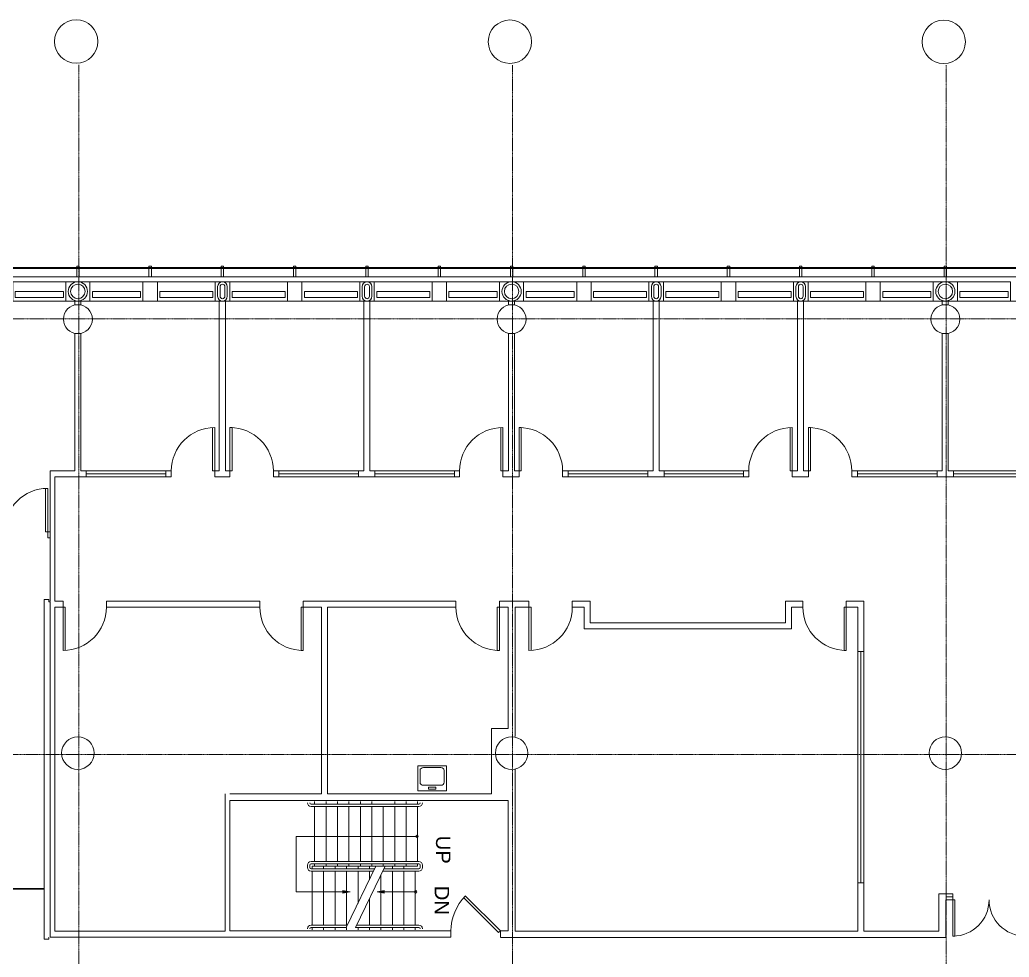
# Model space of a CAD drawing. Header units: inches. Extents: x 1756 to 10721, y -35 to 3002.
# Drawn here: x 8118 to 8940, y 2224 to 3002 of the extents above; entities that cross this region are included whole.
import ezdxf

# ---------------------------------------------------------------- set-up
doc = ezdxf.new("R2010")
doc.units = ezdxf.units.IN
doc.header["$MEASUREMENT"] = 0
doc.linetypes.add('IMPORT-CENTER2 _2_', pattern=[1.125, 0.75, -0.125, 0.125, -0.125])
for name, color, linetype, lineweight in [('A-DOOR', 31, 'Continuous', 18), ('A-flor-strs', 250, 'Continuous', 9), ('A-glaz', 250, 'Continuous', 9), ('A-GLAZ-SILL', 250, 'Continuous', 9), ('A-GRID', 250, 'Continuous', 9), ('A-WALL', 113, 'Continuous', 18), ('Occupancy Load Calculation', 250, 'Continuous', 9), ('P-Flor-Fixt', 250, 'Continuous', 9), ('S-Cols', 250, 'Continuous', 9), ('USB 03_modified_dwg', 252, 'Continuous', 9)]:
    doc.layers.add(name, color=color, linetype=linetype, lineweight=lineweight)
doc.styles.add('Arial_3', font='arial.ttf', dxfattribs={"height": 12})

# ---------------------------------------------------------------- blocks, each defined once
blk = doc.blocks.new('USB 03_modified_dwg_ADO101-412557-Overall Floor Plan')
at = {"layer": 'A-DOOR', "color": 250, "lineweight": 9, "flags": 128}
blk.add_lwpolyline([(1443.67, 2083.68), (1472.66, 2054.69), (1471.25, 2053.28), (1442.3, 2082.23)], dxfattribs=at)
at = {"layer": 'A-DOOR', "color": 250, "lineweight": 9}
blk.add_arc((1472.66, 2054.69), 41, 135, 180, dxfattribs=at)
blk = doc.blocks.new('USB 03_modified_dwg_ADO002-412575-Overall Floor Plan')
at = {"layer": 'A-DOOR', "color": 250, "lineweight": 9, "flags": 128}
blk.add_lwpolyline([(1249.98, 2436.31), (1249.98, 2472.31), (1248.23, 2472.31), (1248.23, 2436.31)], close=True, dxfattribs=at)
at = {"layer": 'A-DOOR', "color": 250, "lineweight": 9}
blk.add_arc((1248.23, 2436.31), 36, 0, 90, dxfattribs=at)
blk = doc.blocks.new('USB 03_modified_dwg_ADO102-412576-Overall Floor Plan')
at = {"layer": 'A-DOOR', "color": 250, "lineweight": 9, "flags": 128}
blk.add_lwpolyline([(1233.79, 2472.26), (1233.79, 2436.31), (1235.54, 2436.31), (1235.54, 2472.31)], dxfattribs=at)
at = {"layer": 'A-DOOR', "color": 250, "lineweight": 9}
blk.add_arc((1235.54, 2436.31), 36, 90, 180, dxfattribs=at)
blk = doc.blocks.new('USB 03_modified_dwg_ADO002-412577-Overall Floor Plan')
at = {"layer": 'A-DOOR', "color": 250, "lineweight": 9, "flags": 128}
blk.add_lwpolyline([(1490.06, 2436.31), (1490.06, 2472.31), (1488.31, 2472.31), (1488.31, 2436.31)], close=True, dxfattribs=at)
at = {"layer": 'A-DOOR', "color": 250, "lineweight": 9}
blk.add_arc((1488.31, 2436.31), 36, 0, 90, dxfattribs=at)
blk = doc.blocks.new('USB 03_modified_dwg_ADO002-412578-Overall Floor Plan')
at = {"layer": 'A-DOOR', "color": 250, "lineweight": 9, "flags": 128}
blk.add_lwpolyline([(1730.15, 2436.31), (1730.15, 2472.31), (1728.4, 2472.31), (1728.4, 2436.31)], close=True, dxfattribs=at)
at = {"layer": 'A-DOOR', "color": 250, "lineweight": 9}
blk.add_arc((1728.4, 2436.31), 36, 0, 90, dxfattribs=at)
blk = doc.blocks.new('USB 03_modified_dwg_ADO102-412579-Overall Floor Plan')
at = {"layer": 'A-DOOR', "color": 250, "lineweight": 9, "flags": 128}
blk.add_lwpolyline([(1713.06, 2472.26), (1713.06, 2436.31), (1714.81, 2436.31), (1714.81, 2472.31)], dxfattribs=at)
at = {"layer": 'A-DOOR', "color": 250, "lineweight": 9}
blk.add_arc((1714.81, 2436.31), 36, 90, 180, dxfattribs=at)
blk = doc.blocks.new('USB 03_modified_dwg_ADO102-412580-Overall Floor Plan')
at = {"layer": 'A-DOOR', "color": 250, "lineweight": 9, "flags": 128}
blk.add_lwpolyline([(1472.97, 2472.26), (1472.97, 2436.31), (1474.72, 2436.31), (1474.72, 2472.31)], dxfattribs=at)
at = {"layer": 'A-DOOR', "color": 250, "lineweight": 9}
blk.add_arc((1474.72, 2436.31), 36, 90, 180, dxfattribs=at)
blk = doc.blocks.new('USB 03_modified_dwg_ADO002-412584-Overall Floor Plan')
at = {"layer": 'A-DOOR', "color": 250, "lineweight": 9, "flags": 128}
blk.add_lwpolyline([(1307.24, 2323.33), (1307.24, 2287.33), (1308.99, 2287.33), (1308.99, 2323.33)], close=True, dxfattribs=at)
at = {"layer": 'A-DOOR', "color": 250, "lineweight": 9}
blk.add_arc((1308.99, 2323.33), 36, 180, 270, dxfattribs=at)
blk = doc.blocks.new('USB 03_modified_dwg_ADO002-412585-Overall Floor Plan')
at = {"layer": 'A-DOOR', "color": 250, "lineweight": 9, "flags": 128}
blk.add_lwpolyline([(1470.07, 2323.33), (1470.07, 2287.33), (1471.82, 2287.33), (1471.82, 2323.33)], close=True, dxfattribs=at)
at = {"layer": 'A-DOOR', "color": 250, "lineweight": 9}
blk.add_arc((1471.82, 2323.33), 36, 180, 270, dxfattribs=at)
blk = doc.blocks.new('USB 03_modified_dwg_ADO102-412586-Overall Floor Plan')
at = {"layer": 'A-DOOR', "color": 250, "lineweight": 9, "flags": 128}
blk.add_lwpolyline([(1498.12, 2287.38), (1498.12, 2323.33), (1496.37, 2323.33), (1496.37, 2287.33)], dxfattribs=at)
at = {"layer": 'A-DOOR', "color": 250, "lineweight": 9}
blk.add_arc((1496.37, 2323.33), 36, 270, 0, dxfattribs=at)
blk = doc.blocks.new('USB 03_modified_dwg_ADO002-412587-Overall Floor Plan')
at = {"layer": 'A-DOOR', "color": 250, "lineweight": 9, "flags": 128}
blk.add_lwpolyline([(1758.02, 2323.33), (1758.02, 2287.33), (1759.77, 2287.33), (1759.77, 2323.33)], close=True, dxfattribs=at)
at = {"layer": 'A-DOOR', "color": 250, "lineweight": 9}
blk.add_arc((1759.77, 2323.33), 36, 180, 270, dxfattribs=at)
blk = doc.blocks.new('USB 03_modified_dwg_ADO102-412588-Overall Floor Plan')
at = {"layer": 'A-DOOR', "color": 250, "lineweight": 9, "flags": 128}
blk.add_lwpolyline([(1111.41, 2287.38), (1111.41, 2323.33), (1109.66, 2323.33), (1109.66, 2287.33)], dxfattribs=at)
at = {"layer": 'A-DOOR', "color": 250, "lineweight": 9}
blk.add_arc((1109.66, 2323.33), 36, 270, 0, dxfattribs=at)
blk = doc.blocks.new('USB 03_modified_dwg_AC141-412595-Overall Floor Plan')
at = {"layer": 'P-Flor-Fixt'}
for p, q in [((1405.99, 2178.06), (1405.99, 2187.8)), ((1408.87, 2190.32), (1423.19, 2190.32)), ((1426.07, 2187.8), (1426.07, 2178.06)), ((1423.19, 2175.54), (1408.87, 2175.54))]:
    blk.add_line(p, q, dxfattribs=at)
at = {"layer": 'P-Flor-Fixt', "flags": 128}
for points in [[(1404.03, 2170.79), (1404.03, 2191.79), (1428.03, 2191.79), (1428.03, 2170.79)], [(1413.09, 2172.37), (1413.09, 2173.83), (1418.97, 2173.83), (1418.97, 2172.37)]]:
    blk.add_lwpolyline(points, close=True, dxfattribs=at)
at = {"layer": 'P-Flor-Fixt'}
for centre, major_axis, start_param, end_param in [((1408.87, 2187.8), (2.88, 0), 1.570796, 3.141593), ((1423.19, 2187.8), (-2.88, 0), 3.141593, 4.712389), ((1408.87, 2178.06), (2.88, 0), 3.141593, 4.712389), ((1423.19, 2178.06), (-2.88, 0), 1.570796, 3.141593)]:
    blk.add_ellipse(centre, major_axis=major_axis, ratio=0.875, start_param=start_param, end_param=end_param, dxfattribs=at)
blk = doc.blocks.new('USB 03_modified_dwg_ADO402-412596-Overall Floor Plan')
at = {"layer": 'A-DOOR', "color": 250, "lineweight": 9, "flags": 128}
for points in [[(1849.74, 2080.39), (1849.74, 2050.43), (1848.28, 2050.39), (1848.28, 2080.39)], [(1908.28, 2080.39), (1906.82, 2080.39), (1906.82, 2050.39), (1908.28, 2050.39)]]:
    blk.add_lwpolyline(points, close=True, dxfattribs=at)
at = {"layer": 'A-DOOR', "color": 250, "lineweight": 9}
for centre, start, end in [((1848.28, 2080.39), 270, 0), ((1908.28, 2080.39), 180, 270)]:
    blk.add_arc(centre, 30, start, end, dxfattribs=at)
blk = doc.blocks.new('USB 03_modified_dwg_AWI002-412598-Overall Floor Plan')
at = {"layer": 'A-glaz'}
blk.add_line((1848.09, 2082.89), (1842.59, 2082.89), dxfattribs=at)
blk = doc.blocks.new('USB 03_modified_dwg_ADO102-412647-Overall Floor Plan')
at = {"layer": 'A-DOOR', "color": 250, "lineweight": 9, "flags": 128}
blk.add_lwpolyline([(1095.25, 2421.78), (1095.25, 2385.83), (1097, 2385.83), (1097, 2421.83)], dxfattribs=at)
at = {"layer": 'A-DOOR', "color": 250, "lineweight": 9}
blk.add_arc((1097, 2385.83), 36, 90, 180, dxfattribs=at)
blk = doc.blocks.new('USB 03_modified_dwg-397434-Overall Floor Plan')
at = {"layer": 'A-flor-strs'}
for points in [[(1341.97, 2086.12), (1347.97, 2087.12), (1341.97, 2088.12)], [(1376.28, 2086.12), (1370.28, 2087.12), (1376.28, 2088.12)]]:
    blk.add_hatch(color=256, dxfattribs=at).paths.add_polyline_path(points, flags=0)
for p, q in [((1315.5, 2159.97), (1405, 2159.97)), ((1318.5, 2161.97), (1318.5, 2159.97)), ((1328, 2161.97), (1328, 2159.97)), ((1337.5, 2161.97), (1337.5, 2159.97)), ((1347, 2161.97), (1347, 2159.97)), ((1356.5, 2161.97), (1356.5, 2159.97)), ((1366, 2161.97), (1366, 2159.97)), ((1385, 2161.97), (1385, 2159.97)), ((1394.5, 2161.97), (1394.5, 2159.97)), ((1404, 2161.97), (1404, 2159.97)), ((1405, 2157.97), (1315.5, 2157.97)), ((1318.5, 2157.97), (1318.5, 2112.3)), ((1328, 2157.97), (1328, 2112.3)), ((1337.5, 2157.97), (1337.5, 2112.3)), ((1347, 2157.97), (1347, 2112.3)), ((1356.5, 2112.3), (1356.5, 2157.97)), ((1366, 2112.3), (1366, 2157.97)), ((1375.5, 2157.97), (1375.5, 2112.3)), ((1385, 2157.97), (1385, 2112.3)), ((1394.5, 2157.97), (1394.5, 2112.3)), ((1404, 2157.97), (1404, 2112.3)), ((1405, 2112.3), (1315.5, 2112.3)), ((1312.5, 2109.3), (1312.5, 2107.3)), ((1314.5, 2109.3), (1314.5, 2107.3)), ((1315.5, 2110.3), (1405, 2110.3)), ((1368.46, 2106.3), (1315.5, 2106.3)), ((1367.49, 2104.3), (1315.5, 2104.3)), ((1316.5, 2104.3), (1316.5, 2059.58)), ((1318.5, 2110.3), (1318.5, 2108.3)), ((1326, 2108.3), (1326, 2106.3)), ((1326, 2104.3), (1326, 2059.58)), ((1328, 2110.3), (1328, 2108.3)), ((1335.5, 2108.3), (1335.5, 2106.3)), ((1335.5, 2104.3), (1335.5, 2059.58)), ((1337.5, 2110.3), (1337.5, 2108.3)), ((1345, 2108.3), (1345, 2106.3)), ((1345, 2104.3), (1345, 2059.58)), ((1347, 2110.3), (1347, 2108.3)), ((1354.5, 2108.3), (1354.5, 2106.3)), ((1354.5, 2104.3), (1354.5, 2077.58)), ((1356.5, 2110.3), (1356.5, 2108.3)), ((1364, 2108.3), (1364, 2106.3)), ((1364, 2104.3), (1364, 2097.13)), ((1366, 2110.3), (1366, 2108.3)), ((1405, 2104.3), (1375.14, 2104.3)), ((1375.5, 2110.3), (1375.5, 2108.3)), ((1405, 2106.3), (1376.12, 2106.3)), ((1383, 2108.3), (1383, 2106.3)), ((1383, 2104.3), (1383, 2059.58)), ((1385, 2110.3), (1385, 2108.3)), ((1392.5, 2108.3), (1392.5, 2106.3)), ((1392.5, 2104.3), (1392.5, 2059.58)), ((1394.5, 2110.3), (1394.5, 2108.3)), ((1402, 2104.3), (1402, 2059.58)), ((1406, 2109.3), (1406, 2107.3)), ((1408, 2109.3), (1408, 2107.3)), ((1373.5, 2100.92), (1373.5, 2059.58)), ((1347.97, 2087.12), (1341.97, 2088.12)), ((1341.97, 2088.12), (1341.97, 2086.12)), ((1341.97, 2086.12), (1347.97, 2087.12)), ((1370.28, 2087.12), (1376.28, 2088.12)), ((1376.28, 2086.12), (1370.28, 2087.12)), ((1402.37, 2087.12), (1370.28, 2087.12)), ((1376.28, 2088.12), (1376.28, 2086.12)), ((1364, 2081.37), (1364, 2059.58)), ((1345.75, 2059.58), (1315.5, 2059.58)), ((1316.5, 2057.58), (1316.5, 2055.58)), ((1326, 2057.58), (1326, 2055.58)), ((1335.5, 2057.58), (1335.5, 2055.58)), ((1345, 2057.58), (1345, 2055.58)), ((1405, 2059.58), (1353.41, 2059.58)), ((1354.5, 2057.58), (1354.5, 2055.58)), ((1364, 2057.58), (1364, 2055.58)), ((1373.5, 2057.58), (1373.5, 2055.58)), ((1383, 2057.58), (1383, 2055.58)), ((1392.5, 2057.58), (1392.5, 2055.58)), ((1402, 2057.58), (1402, 2055.58))]:
    blk.add_line(p, q, dxfattribs=at)
at = {"layer": 'A-flor-strs', "flags": 128}
for points in [[(1403.38, 2133.16), (1303.11, 2133.16), (1303.11, 2087.12), (1347.97, 2087.12)], [(1369.43, 2108.3), (1344.78, 2057.58), (1315.5, 2057.58)], [(1404, 2110.3), (1404, 2108.3), (1316.5, 2108.3), (1316.5, 2106.3)], [(1405, 2057.58), (1352.44, 2057.58), (1377.09, 2108.3)]]:
    blk.add_lwpolyline(points, dxfattribs=at)
at = {"layer": 'A-flor-strs'}
for centre, radius, start, end in [((1315.5, 2160.97), 3, 180, 270), ((1315.5, 2160.97), 1, 180, 270), ((1405, 2160.97), 1, 270, 0), ((1405, 2160.97), 3, 270, 0), ((1403.38, 2133.16), 1, 90, 270), ((1403.38, 2133.16), 1, 270, 90), ((1315.5, 2109.3), 3, 90, 180), ((1405, 2109.3), 3, 0, 90), ((1315.5, 2107.3), 3, 180, 270), ((1315.5, 2109.3), 1, 90, 180), ((1315.5, 2107.3), 1, 180, 270), ((1405, 2109.3), 1, 0, 90), ((1405, 2107.3), 1, 270, 0), ((1405, 2107.3), 3, 270, 0), ((1402.37, 2087.12), 1, 90, 270), ((1402.37, 2087.12), 1, 270, 90), ((1315.5, 2056.58), 3, 90, 180), ((1315.5, 2056.58), 1, 90, 180), ((1405, 2056.58), 3, 0, 90), ((1405, 2056.58), 1, 0, 90)]:
    blk.add_arc(centre, radius, start, end, dxfattribs=at)
at = {"layer": 'A-glaz'}
for p, q in [((1121, 2597.2), (1121, 2604.2)), ((1121.75, 2604.2), (1121.75, 2605.2)), ((1122, 2604.2), (2965, 2604.2)), ((1122.25, 2604.2), (1122.25, 2605.2)), ((1123, 2597.2), (1123, 2604.2)), ((1181, 2597.2), (1181, 2604.2)), ((1181.75, 2604.2), (1181.75, 2605.2)), ((1182.25, 2604.2), (1182.25, 2605.2)), ((1183, 2597.2), (1183, 2604.2)), ((1241, 2597.2), (1241, 2604.2)), ((1241.75, 2604.2), (1241.75, 2605.2)), ((1242.25, 2604.2), (1242.25, 2605.2)), ((1243, 2597.2), (1243, 2604.2)), ((1301, 2597.2), (1301, 2604.2)), ((1301.75, 2604.2), (1301.75, 2605.2)), ((1302.25, 2604.2), (1302.25, 2605.2)), ((1303, 2597.2), (1303, 2604.2)), ((1361, 2597.2), (1361, 2604.2)), ((1361.75, 2604.2), (1361.75, 2605.2)), ((1362.25, 2604.2), (1362.25, 2605.2)), ((1363, 2597.2), (1363, 2604.2)), ((1421, 2597.2), (1421, 2604.2)), ((1421.75, 2604.2), (1421.75, 2605.2)), ((1422.25, 2604.2), (1422.25, 2605.2)), ((1423, 2597.2), (1423, 2604.2)), ((1481, 2597.2), (1481, 2604.2)), ((1481.75, 2604.2), (1481.75, 2605.2)), ((1482.25, 2604.2), (1482.25, 2605.2)), ((1483, 2597.2), (1483, 2604.2)), ((1541, 2597.2), (1541, 2604.2)), ((1541.75, 2604.2), (1541.75, 2605.2)), ((1542.25, 2604.2), (1542.25, 2605.2)), ((1543, 2597.2), (1543, 2604.2)), ((1601, 2597.2), (1601, 2604.2)), ((1601.75, 2604.2), (1601.75, 2605.2)), ((1602.25, 2604.2), (1602.25, 2605.2)), ((1603, 2597.2), (1603, 2604.2)), ((1661, 2597.2), (1661, 2604.2)), ((1661.75, 2604.2), (1661.75, 2605.2)), ((1662.25, 2604.2), (1662.25, 2605.2)), ((1663, 2597.2), (1663, 2604.2)), ((1721, 2597.2), (1721, 2604.2)), ((1721.75, 2604.2), (1721.75, 2605.2)), ((1722.25, 2604.2), (1722.25, 2605.2)), ((1723, 2597.2), (1723, 2604.2)), ((1781, 2597.2), (1781, 2604.2)), ((1781.75, 2604.2), (1781.75, 2605.2)), ((1782.25, 2604.2), (1782.25, 2605.2)), ((1783, 2597.2), (1783, 2604.2)), ((1841, 2597.2), (1841, 2604.2)), ((1841.75, 2604.2), (1841.75, 2605.2)), ((1842.25, 2604.2), (1842.25, 2605.2)), ((1843, 2597.2), (1843, 2604.2)), ((1194.97, 2433.81), (1128.97, 2433.81)), ((1354.81, 2433.81), (1288.81, 2433.81)), ((1434.56, 2433.81), (1368.56, 2433.81)), ((1529.03, 2433.81), (1595.03, 2433.81)), ((1674.6, 2433.81), (1608.6, 2433.81)), ((1769.17, 2433.81), (1835.17, 2433.81)), ((1914.81, 2433.81), (1848.81, 2433.81)), ((1769.39, 2286.49), (1774.39, 2286.49)), ((1771.89, 2286.49), (1771.89, 2094.49)), ((1769.39, 2094.49), (1774.39, 2094.49)), ((1842.59, 2085.39), (1848.09, 2085.39)), ((1842.59, 2080.39), (1848.09, 2080.39)), ((1848.28, 2085.39), (1848.09, 2085.39)), ((1848.09, 2085.39), (1848.09, 2080.39)), ((1848.09, 2085.39), (1848.28, 2085.39)), ((1848.09, 2085.39), (1848.09, 2080.39)), ((1848.09, 2080.39), (1848.24, 2080.39)), ((1848.24, 2080.39), (1848.09, 2080.39)), ((1848.28, 2085.39), (1848.28, 2080.39)), ((1848.28, 2085.39), (1848.28, 2080.39))]:
    blk.add_line(p, q, dxfattribs=at)
at = {"layer": 'A-glaz', "flags": 128}
for points in [[(2965, 2602.79), (2966.25, 2602.79), (2966.25, 2605.2), (-0.87, 2605.2), (-0.87, 2563.2)], [(0.13, 2563.2), (0.13, 2604.2), (2966.25, 2604.2)], [(1123, 2605.2), (1123, 2606.2), (1121, 2606.2), (1121, 2605.2)], [(1183, 2605.2), (1183, 2606.2), (1181, 2606.2), (1181, 2605.2)], [(1241, 2605.2), (1241, 2606.2), (1243, 2606.2), (1243, 2605.2)], [(1303, 2605.2), (1303, 2606.2), (1301, 2606.2), (1301, 2605.2)], [(1361, 2605.2), (1361, 2606.2), (1363, 2606.2), (1363, 2605.2)], [(1421, 2605.2), (1421, 2606.2), (1423, 2606.2), (1423, 2605.2)], [(1483, 2605.2), (1483, 2606.2), (1481, 2606.2), (1481, 2605.2)], [(1543, 2605.2), (1543, 2606.2), (1541, 2606.2), (1541, 2605.2)], [(1601, 2605.2), (1601, 2606.2), (1603, 2606.2), (1603, 2605.2)], [(1663, 2605.2), (1663, 2606.2), (1661, 2606.2), (1661, 2605.2)], [(1721, 2605.2), (1721, 2606.2), (1723, 2606.2), (1723, 2605.2)], [(1783, 2605.2), (1783, 2606.2), (1781, 2606.2), (1781, 2605.2)], [(1843, 2605.2), (1843, 2606.2), (1841, 2606.2), (1841, 2605.2)]]:
    blk.add_lwpolyline(points, dxfattribs=at)
blk.add_lwpolyline([(1055.58, 2089.78), (1094, 2089.78), (1094, 2089.28), (1055.58, 2089.28)], close=True, dxfattribs=at)
at = {"layer": 'A-GLAZ-SILL'}
for p, q in [((5.63, 2597.2), (2957, 2597.2)), ((1194.97, 2436.31), (1128.97, 2436.31)), ((1194.97, 2431.31), (1128.97, 2431.31)), ((1354.81, 2436.31), (1288.81, 2436.31)), ((1354.81, 2431.31), (1288.81, 2431.31)), ((1434.56, 2436.31), (1368.56, 2436.31)), ((1434.56, 2431.31), (1368.56, 2431.31)), ((1529.03, 2436.31), (1595.03, 2436.31)), ((1529.03, 2431.31), (1595.03, 2431.31)), ((1674.6, 2436.31), (1608.6, 2436.31)), ((1674.6, 2431.31), (1608.6, 2431.31)), ((1769.17, 2436.31), (1835.17, 2436.31)), ((1769.17, 2431.31), (1835.17, 2431.31)), ((1914.81, 2436.31), (1848.81, 2436.31)), ((1914.81, 2431.31), (1848.81, 2431.31)), ((1769.39, 2094.49), (1769.39, 2286.49)), ((1774.39, 2094.49), (1774.39, 2286.49))]:
    blk.add_line(p, q, dxfattribs=at)
at = {"layer": 'A-GLAZ-SILL', "flags": 128}
for points in [[(1112, 2593.2), (1068, 2593.2), (1068, 2577.2), (1112, 2577.2), (1112, 2593.2), (1112, 2577.2), (1068, 2577.2), (1068, 2593.2)], [(1176, 2593.2), (1132, 2593.2), (1132, 2577.2), (1176, 2577.2), (1176, 2593.2), (1176, 2577.2), (1132, 2577.2), (1132, 2593.2)], [(1236, 2593.2), (1236, 2577.2), (1236, 2593.2), (1188, 2593.2), (1188, 2577.2), (1236, 2577.2), (1188, 2577.2), (1188, 2593.2)], [(1296, 2593.2), (1248, 2593.2), (1248, 2577.2), (1296, 2577.2), (1248, 2577.2), (1248, 2593.2), (1296, 2593.2), (1296, 2577.2)], [(1356, 2593.2), (1308, 2593.2), (1308, 2577.2), (1356, 2577.2), (1356, 2593.2), (1356, 2577.2), (1308, 2577.2), (1308, 2593.2)], [(1416, 2593.2), (1368, 2593.2), (1368, 2577.2), (1416, 2577.2), (1368, 2577.2), (1368, 2593.2), (1416, 2593.2), (1416, 2577.2)], [(1472, 2593.2), (1428, 2593.2), (1428, 2577.2), (1472, 2577.2), (1472, 2593.2), (1472, 2577.2), (1428, 2577.2), (1428, 2593.2)], [(1536, 2593.2), (1492, 2593.2), (1492, 2577.2), (1536, 2577.2), (1492, 2577.2), (1492, 2593.2), (1536, 2593.2), (1536, 2577.2)], [(1596, 2593.2), (1548, 2593.2), (1548, 2577.2), (1596, 2577.2), (1548, 2577.2), (1548, 2593.2), (1596, 2593.2), (1596, 2577.2)], [(1656, 2593.2), (1608, 2593.2), (1608, 2577.2), (1656, 2577.2), (1656, 2593.2), (1656, 2577.2), (1608, 2577.2), (1608, 2593.2)], [(1716, 2593.2), (1668, 2593.2), (1668, 2577.2), (1716, 2577.2), (1716, 2593.2), (1716, 2577.2), (1668, 2577.2), (1668, 2593.2)], [(1776, 2593.2), (1728, 2593.2), (1728, 2577.2), (1776, 2577.2), (1776, 2593.2), (1776, 2577.2), (1728, 2577.2), (1728, 2593.2)], [(1832, 2593.2), (1832, 2577.2), (1788, 2577.2), (1788, 2593.2)], [(1832, 2593.2), (1832, 2577.2), (1788, 2577.2), (1788, 2593.2)], [(1896, 2593.2), (1852, 2593.2), (1852, 2577.2), (1896, 2577.2), (1852, 2577.2), (1852, 2593.2), (1896, 2593.2), (1896, 2577.2)], [(1110, 2580.2), (1070, 2580.2), (1110, 2580.2), (1110, 2585.2), (1070, 2585.2), (1070, 2580.2), (1070, 2585.2), (1110, 2585.2)], [(1134, 2580.2), (1174, 2580.2), (1174, 2585.2), (1134, 2585.2), (1134, 2580.2), (1174, 2580.2), (1174, 2585.2), (1134, 2585.2)], [(1190, 2580.2), (1234, 2580.2), (1190, 2580.2), (1190, 2585.2), (1234, 2585.2), (1234, 2580.2), (1234, 2585.2), (1190, 2585.2)], [(1250, 2580.2), (1250, 2585.2), (1294, 2585.2), (1294, 2580.2), (1294, 2585.2), (1250, 2585.2), (1250, 2580.2), (1294, 2580.2)], [(1310, 2580.2), (1354, 2580.2), (1310, 2580.2), (1310, 2585.2), (1354, 2585.2), (1354, 2580.2), (1354, 2585.2), (1310, 2585.2)], [(1370, 2580.2), (1414, 2580.2), (1414, 2585.2), (1370, 2585.2), (1370, 2580.2), (1414, 2580.2), (1414, 2585.2), (1370, 2585.2)], [(1470, 2580.2), (1430, 2580.2), (1430, 2585.2), (1470, 2585.2), (1470, 2580.2), (1430, 2580.2), (1430, 2585.2), (1470, 2585.2)], [(1494, 2580.2), (1534, 2580.2), (1494, 2580.2), (1494, 2585.2), (1534, 2585.2), (1534, 2580.2), (1534, 2585.2), (1494, 2585.2)], [(1550, 2580.2), (1594, 2580.2), (1594, 2585.2), (1550, 2585.2), (1550, 2580.2), (1594, 2580.2), (1594, 2585.2), (1550, 2585.2)], [(1610, 2580.2), (1610, 2585.2), (1654, 2585.2), (1654, 2580.2), (1610, 2580.2), (1654, 2580.2), (1654, 2585.2), (1610, 2585.2)], [(1670, 2580.2), (1670, 2585.2), (1714, 2585.2), (1714, 2580.2), (1670, 2580.2), (1714, 2580.2), (1714, 2585.2), (1670, 2585.2)], [(1730, 2580.2), (1774, 2580.2), (1730, 2580.2), (1730, 2585.2), (1774, 2585.2), (1774, 2580.2), (1774, 2585.2), (1730, 2585.2)], [(1830, 2580.2), (1790, 2580.2), (1830, 2580.2), (1830, 2585.2), (1790, 2585.2), (1790, 2580.2), (1790, 2585.2), (1830, 2585.2)], [(1854, 2580.2), (1894, 2580.2), (1854, 2580.2), (1854, 2585.2), (1894, 2585.2), (1894, 2580.2), (1894, 2585.2), (1854, 2585.2)]]:
    blk.add_lwpolyline(points, close=True, dxfattribs=at)
at = {"layer": 'A-GRID', "linetype": 'IMPORT-CENTER2 _2_'}
for p, q in [((1122.68, -152.6), (1122.68, 2773.17)), ((1482.68, -152.6), (1482.68, 2773.03)), ((1842.68, -152.74), (1842.68, 2772.9)), ((3130.32, 2562.48), (-371.64, 2562.48)), ((-371.64, 2200.94), (3130.25, 2200.94))]:
    blk.add_line(p, q, dxfattribs=at)
at = {"layer": 'A-GRID'}
for centre in [(1120.63, 2792.54), (1480.63, 2792.4), (1840.63, 2792.26)]:
    blk.add_circle(centre, 18, dxfattribs=at)
at = {"layer": 'A-WALL', "color": 250, "lineweight": 9}
for p, q in [((1132, 2593.2), (1112, 2593.2)), ((1188, 2593.2), (1176, 2593.2)), ((1248, 2593.2), (1236, 2593.2)), ((1308, 2593.2), (1296, 2593.2)), ((1368, 2593.2), (1356, 2593.2)), ((1428, 2593.2), (1416, 2593.2)), ((1492, 2593.2), (1472, 2593.2)), ((1548, 2593.2), (1536, 2593.2)), ((1608, 2593.2), (1596, 2593.2)), ((1668, 2593.2), (1656, 2593.2)), ((1728, 2593.2), (1716, 2593.2)), ((1788, 2593.2), (1776, 2593.2)), ((1852, 2593.2), (1832, 2593.2)), ((1132, 2577.2), (1112, 2577.2)), ((1119.39, 2573.91), (1119.39, 2576.61)), ((1119.39, 2576.61), (1119.39, 2573.91)), ((1124.39, 2573.96), (1124.39, 2576.61)), ((1124.39, 2576.61), (1124.39, 2573.96)), ((1188, 2577.2), (1176, 2577.2)), ((1248, 2577.2), (1236, 2577.2)), ((1239.39, 2436.31), (1239.39, 2576.61)), ((1239.39, 2576.61), (1239.39, 2436.31)), ((1244.39, 2436.31), (1244.39, 2576.61)), ((1244.39, 2576.61), (1244.39, 2436.31)), ((1308, 2577.2), (1296, 2577.2)), ((1368, 2577.2), (1356, 2577.2)), ((1359.39, 2436.31), (1359.39, 2576.61)), ((1359.39, 2576.61), (1359.39, 2436.31)), ((1364.39, 2436.31), (1364.39, 2576.61)), ((1364.39, 2576.61), (1364.39, 2436.31)), ((1428, 2577.2), (1416, 2577.2)), ((1492, 2577.2), (1472, 2577.2)), ((1479.39, 2573.91), (1479.39, 2576.61)), ((1479.39, 2576.61), (1479.39, 2573.91)), ((1484.39, 2573.96), (1484.39, 2576.61)), ((1484.39, 2576.61), (1484.39, 2573.96)), ((1548, 2577.2), (1536, 2577.2)), ((1608, 2577.2), (1596, 2577.2)), ((1599.39, 2436.31), (1599.39, 2576.61)), ((1599.39, 2576.61), (1599.39, 2436.31)), ((1604.39, 2436.31), (1604.39, 2576.61)), ((1604.39, 2576.61), (1604.39, 2436.31)), ((1668, 2577.2), (1656, 2577.2)), ((1728, 2577.2), (1716, 2577.2)), ((1719.39, 2436.31), (1719.39, 2576.61)), ((1719.39, 2576.61), (1719.39, 2436.31)), ((1724.39, 2436.31), (1724.39, 2576.61)), ((1724.39, 2576.61), (1724.39, 2436.31)), ((1788, 2577.2), (1776, 2577.2)), ((1852, 2577.2), (1832, 2577.2)), ((1839.39, 2573.91), (1839.39, 2576.61)), ((1839.39, 2576.61), (1839.39, 2573.91)), ((1844.39, 2573.96), (1844.39, 2576.61)), ((1844.39, 2576.61), (1844.39, 2573.96)), ((1119.39, 2436.31), (1119.39, 2550.49)), ((1119.39, 2550.49), (1119.39, 2436.31)), ((1124.39, 2436.31), (1124.39, 2550.44)), ((1124.39, 2550.44), (1124.39, 2436.31)), ((1479.39, 2436.31), (1479.39, 2550.49)), ((1479.39, 2550.49), (1479.39, 2436.31)), ((1484.39, 2436.31), (1484.39, 2550.44)), ((1484.39, 2550.44), (1484.39, 2436.31)), ((1839.39, 2436.31), (1839.39, 2550.49)), ((1839.39, 2550.49), (1839.39, 2436.31)), ((1844.39, 2436.31), (1844.39, 2550.44)), ((1844.39, 2550.44), (1844.39, 2436.31)), ((1119.39, 2436.31), (1099, 2436.31)), ((1119.39, 2436.31), (1099, 2436.31)), ((1099, 2436.31), (1099, 2328.33)), ((1128.97, 2431.31), (1114.77, 2431.31)), ((1114.77, 2431.31), (1128.97, 2431.31)), ((1124.39, 2436.31), (1128.97, 2436.31)), ((1124.39, 2436.31), (1128.97, 2436.31)), ((1128.97, 2436.31), (1128.97, 2431.31)), ((1128.97, 2436.31), (1128.97, 2431.31)), ((1194.97, 2431.31), (1194.97, 2436.31)), ((1194.97, 2431.31), (1194.97, 2436.31)), ((1199.54, 2436.31), (1194.97, 2436.31)), ((1194.97, 2436.31), (1199.54, 2436.31)), ((1199.54, 2431.31), (1194.97, 2431.31)), ((1194.97, 2431.31), (1199.54, 2431.31)), ((1199.54, 2431.31), (1199.54, 2436.31)), ((1199.54, 2431.31), (1199.54, 2436.31)), ((1239.39, 2436.31), (1235.54, 2436.31)), ((1239.39, 2436.31), (1235.54, 2436.31)), ((1235.54, 2436.31), (1235.54, 2431.31)), ((1235.54, 2436.31), (1235.54, 2431.31)), ((1248.23, 2431.31), (1235.54, 2431.31)), ((1235.54, 2431.31), (1248.23, 2431.31)), ((1244.39, 2436.31), (1248.23, 2436.31)), ((1244.39, 2436.31), (1248.23, 2436.31)), ((1248.23, 2431.31), (1248.23, 2436.31)), ((1248.23, 2431.31), (1248.23, 2436.31)), ((1284.23, 2431.31), (1284.23, 2436.31)), ((1284.23, 2436.31), (1288.81, 2436.31)), ((1284.23, 2436.31), (1284.23, 2431.31)), ((1284.23, 2436.31), (1288.81, 2436.31)), ((1284.23, 2431.31), (1288.81, 2431.31)), ((1284.23, 2431.31), (1288.81, 2431.31)), ((1288.81, 2431.31), (1288.81, 2436.31)), ((1288.81, 2431.31), (1288.81, 2436.31)), ((1359.39, 2436.31), (1354.81, 2436.31)), ((1359.39, 2436.31), (1354.81, 2436.31)), ((1354.81, 2436.31), (1354.81, 2431.31)), ((1354.81, 2436.31), (1354.81, 2431.31)), ((1368.56, 2431.31), (1354.81, 2431.31)), ((1354.81, 2431.31), (1368.56, 2431.31)), ((1364.39, 2436.31), (1368.56, 2436.31)), ((1364.39, 2436.31), (1368.56, 2436.31)), ((1368.56, 2431.31), (1368.56, 2436.31)), ((1368.56, 2431.31), (1368.56, 2436.31)), ((1434.56, 2431.31), (1434.56, 2436.31)), ((1434.56, 2431.31), (1434.56, 2436.31)), ((1438.72, 2436.31), (1434.56, 2436.31)), ((1434.56, 2436.31), (1438.72, 2436.31)), ((1438.72, 2431.31), (1434.56, 2431.31)), ((1434.56, 2431.31), (1438.72, 2431.31)), ((1438.72, 2431.31), (1438.72, 2436.31)), ((1438.72, 2431.31), (1438.72, 2436.31)), ((1479.39, 2436.31), (1474.72, 2436.31)), ((1479.39, 2436.31), (1474.72, 2436.31)), ((1474.72, 2436.31), (1474.72, 2431.31)), ((1474.72, 2436.31), (1474.72, 2431.31)), ((1488.31, 2431.31), (1474.72, 2431.31)), ((1474.72, 2431.31), (1488.31, 2431.31)), ((1484.39, 2436.31), (1488.31, 2436.31)), ((1484.39, 2436.31), (1488.31, 2436.31)), ((1488.31, 2431.31), (1488.31, 2436.31)), ((1488.31, 2431.31), (1488.31, 2436.31)), ((1524.31, 2431.31), (1524.31, 2436.31)), ((1524.31, 2436.31), (1529.03, 2436.31)), ((1524.31, 2436.31), (1524.31, 2431.31)), ((1524.31, 2436.31), (1529.03, 2436.31)), ((1524.31, 2431.31), (1529.03, 2431.31)), ((1524.31, 2431.31), (1529.03, 2431.31)), ((1529.03, 2431.31), (1529.03, 2436.31)), ((1529.03, 2431.31), (1529.03, 2436.31)), ((1599.39, 2436.31), (1595.03, 2436.31)), ((1599.39, 2436.31), (1595.03, 2436.31)), ((1595.03, 2431.31), (1595.03, 2436.31)), ((1595.03, 2431.31), (1595.03, 2436.31)), ((1608.6, 2431.31), (1595.03, 2431.31)), ((1595.03, 2431.31), (1608.6, 2431.31)), ((1604.39, 2436.31), (1608.6, 2436.31)), ((1604.39, 2436.31), (1608.6, 2436.31)), ((1608.6, 2436.31), (1608.6, 2431.31)), ((1608.6, 2436.31), (1608.6, 2431.31)), ((1674.6, 2431.31), (1674.6, 2436.31)), ((1674.6, 2431.31), (1674.6, 2436.31)), ((1678.81, 2436.31), (1674.6, 2436.31)), ((1674.6, 2436.31), (1678.81, 2436.31)), ((1678.81, 2431.31), (1674.6, 2431.31)), ((1674.6, 2431.31), (1678.81, 2431.31)), ((1678.81, 2431.31), (1678.81, 2436.31)), ((1678.81, 2431.31), (1678.81, 2436.31)), ((1719.39, 2436.31), (1714.81, 2436.31)), ((1719.39, 2436.31), (1714.81, 2436.31)), ((1714.81, 2436.31), (1714.81, 2431.31)), ((1714.81, 2436.31), (1714.81, 2431.31)), ((1728.4, 2431.31), (1714.81, 2431.31)), ((1714.81, 2431.31), (1728.4, 2431.31)), ((1724.39, 2436.31), (1728.4, 2436.31)), ((1724.39, 2436.31), (1728.4, 2436.31)), ((1728.4, 2431.31), (1728.4, 2436.31)), ((1728.4, 2431.31), (1728.4, 2436.31)), ((1764.4, 2431.31), (1764.4, 2436.31)), ((1764.4, 2436.31), (1769.17, 2436.31)), ((1764.4, 2436.31), (1764.4, 2431.31)), ((1764.4, 2436.31), (1769.17, 2436.31)), ((1764.4, 2431.31), (1769.17, 2431.31)), ((1764.4, 2431.31), (1769.17, 2431.31)), ((1769.17, 2431.31), (1769.17, 2436.31)), ((1769.17, 2431.31), (1769.17, 2436.31)), ((1839.39, 2436.31), (1835.17, 2436.31)), ((1839.39, 2436.31), (1835.17, 2436.31)), ((1835.17, 2431.31), (1835.17, 2436.31)), ((1835.17, 2431.31), (1835.17, 2436.31)), ((1848.81, 2431.31), (1835.17, 2431.31)), ((1848.81, 2431.31), (1835.17, 2431.31)), ((1844.39, 2436.31), (1848.81, 2436.31)), ((1844.39, 2436.31), (1848.81, 2436.31)), ((1848.81, 2436.31), (1848.81, 2431.31)), ((1848.81, 2436.31), (1848.81, 2431.31)), ((1099, 2385.83), (1095.25, 2385.83)), ((1095.25, 2385.83), (1099, 2385.83)), ((1097, 2380.83), (1097, 2385.83)), ((1097, 2380.83), (1097, 2385.83)), ((1099, 2380.83), (1097, 2380.83)), ((1097, 2380.83), (1099, 2380.83)), ((1109.66, 2328.33), (1103, 2328.33)), ((1109.66, 2328.33), (1103, 2328.33)), ((1109.66, 2323.33), (1109.66, 2328.33)), ((1109.66, 2323.33), (1109.66, 2328.33)), ((1272.99, 2328.33), (1145.66, 2328.33)), ((1272.99, 2328.33), (1145.66, 2328.33)), ((1145.66, 2328.33), (1145.66, 2323.33)), ((1145.66, 2328.33), (1145.66, 2323.33)), ((1272.99, 2323.33), (1272.99, 2328.33)), ((1272.99, 2323.33), (1272.99, 2328.33)), ((1308.99, 2323.33), (1308.99, 2328.33)), ((1308.99, 2323.33), (1308.99, 2328.33)), ((1308.99, 2328.33), (1435.82, 2328.33)), ((1435.82, 2328.33), (1308.99, 2328.33)), ((1435.82, 2323.33), (1435.82, 2328.33)), ((1435.82, 2323.33), (1435.82, 2328.33)), ((1471.82, 2328.33), (1496.37, 2328.33)), ((1471.82, 2328.33), (1471.82, 2323.33)), ((1496.37, 2328.33), (1471.82, 2328.33)), ((1471.82, 2328.33), (1471.82, 2323.33)), ((1496.37, 2323.33), (1496.37, 2328.33)), ((1496.37, 2323.33), (1496.37, 2328.33)), ((1532.37, 2323.33), (1532.37, 2328.33)), ((1532.37, 2323.33), (1532.37, 2328.33)), ((1532.37, 2328.33), (1547.31, 2328.33)), ((1547.31, 2328.33), (1532.37, 2328.33)), ((1547.31, 2328.33), (1547.31, 2310.33)), ((1723.77, 2328.33), (1709.39, 2328.33)), ((1709.39, 2328.33), (1723.77, 2328.33)), ((1709.39, 2328.33), (1709.39, 2310.33)), ((1723.77, 2323.33), (1723.77, 2328.33)), ((1723.77, 2323.33), (1723.77, 2328.33)), ((1774.39, 2328.33), (1759.77, 2328.33)), ((1759.77, 2328.33), (1759.77, 2323.33)), ((1759.77, 2328.33), (1774.39, 2328.33)), ((1759.77, 2328.33), (1759.77, 2323.33)), ((1774.39, 2286.49), (1774.39, 2328.33)), ((1099, 2323.33), (1099, 2173.24)), ((1103, 2323.33), (1109.66, 2323.33)), ((1109.66, 2323.33), (1103, 2323.33)), ((1244.12, 2323.33), (1145.66, 2323.33)), ((1244.12, 2323.33), (1145.66, 2323.33)), ((1244.12, 2323.33), (1272.99, 2323.33)), ((1272.99, 2323.33), (1244.12, 2323.33)), ((1308.99, 2323.33), (1324.19, 2323.33)), ((1324.19, 2323.33), (1308.99, 2323.33)), ((1329.19, 2323.33), (1435.82, 2323.33)), ((1435.82, 2323.33), (1329.19, 2323.33)), ((1471.82, 2323.33), (1479.19, 2323.33)), ((1479.19, 2323.33), (1471.82, 2323.33)), ((1484.81, 2323.33), (1496.37, 2323.33)), ((1496.37, 2323.33), (1484.81, 2323.33)), ((1484.81, 2323.33), (1484.81, 2215.92)), ((1532.37, 2323.33), (1542.31, 2323.33)), ((1542.31, 2323.33), (1532.37, 2323.33)), ((1542.31, 2323.33), (1542.31, 2305.33)), ((1714.39, 2323.33), (1723.77, 2323.33)), ((1723.77, 2323.33), (1714.39, 2323.33)), ((1714.39, 2323.33), (1714.39, 2305.33)), ((1759.77, 2323.33), (1769.39, 2323.33)), ((1769.39, 2323.33), (1759.77, 2323.33)), ((1769.39, 2286.49), (1769.39, 2323.33)), ((1547.31, 2310.33), (1709.39, 2310.33)), ((1709.39, 2310.33), (1547.31, 2310.33)), ((1542.31, 2305.33), (1714.39, 2305.33)), ((1714.39, 2305.33), (1542.31, 2305.33)), ((1484.81, 2188.49), (1484.81, 2054.39)), ((1099, 2168.24), (1099, 2090.46)), ((1769.39, 2054.39), (1769.39, 2094.49)), ((1774.39, 2054.39), (1774.39, 2094.49)), ((1099, 2085.46), (1099, 2054.91)), ((1836.54, 2054.39), (1836.54, 2085.39)), ((1836.54, 2054.39), (1836.54, 2085.39)), ((1836.54, 2085.39), (1842.59, 2085.39)), ((1836.54, 2085.39), (1842.59, 2085.39)), ((1842.29, 2049.39), (1842.29, 2080.39)), ((1842.29, 2049.39), (1842.29, 2080.39)), ((1842.29, 2080.39), (1842.59, 2080.39)), ((1842.29, 2080.39), (1842.59, 2080.39)), ((1842.59, 2080.39), (1842.59, 2085.39)), ((1842.59, 2080.39), (1842.59, 2085.39)), ((1472.66, 2054.85), (1472.66, 2049.4)), ((1769.39, 2054.39), (1484.81, 2054.39)), ((1484.81, 2054.39), (1769.39, 2054.39)), ((1836.54, 2054.39), (1774.39, 2054.39)), ((1774.39, 2054.39), (1836.54, 2054.39)), ((1472.66, 2049.39), (1842.29, 2049.39)), ((1842.29, 2049.39), (1472.66, 2049.39))]:
    blk.add_line(p, q, dxfattribs=at)
at = {"layer": 'A-WALL', "color": 250, "lineweight": 9, "flags": 128}
for points in [[(1114.77, 2431.31), (1103, 2431.31), (1103, 2328.33)], [(1098, 2049.4), (1098, 2047.78), (1094, 2047.78), (1094, 2329.78), (1098, 2329.78), (1098, 2327.78), (1099, 2327.78), (1099, 2049.78)], [(1244.12, 2168.57), (1244.12, 2054.4), (1103, 2054.4), (1103, 2323.33)], [(1324.19, 2323.33), (1324.19, 2168.57), (1248.12, 2168.57)], [(1479.19, 2323.33), (1479.19, 2222.57), (1465.19, 2222.57), (1465.19, 2168.57), (1329.19, 2168.57), (1329.19, 2323.33)], [(1099, 2049.4), (1431.66, 2049.4), (1431.66, 2054.69), (1248.12, 2054.69), (1248.12, 2162.94), (1479.19, 2162.94), (1479.19, 2054.69), (1472.66, 2054.69)]]:
    blk.add_lwpolyline(points, dxfattribs=at)
at = {"layer": 'Occupancy Load Calculation', "flags": 128}
blk.add_lwpolyline([(51.83, 1124.95), (51.83, 2577.2), (2937, 2577.2), (2937, 52.2)], dxfattribs=at)
at = {"layer": 'S-Cols'}
for p, q in [((1238, 2581.2), (1238, 2589.2)), ((1240, 2581.2), (1240, 2589.2)), ((1244, 2581.2), (1244, 2589.2)), ((1246, 2581.2), (1246, 2589.2)), ((1358, 2581.2), (1358, 2589.2)), ((1360, 2581.2), (1360, 2589.2)), ((1364, 2581.2), (1364, 2589.2)), ((1366, 2581.2), (1366, 2589.2)), ((1598, 2581.2), (1598, 2589.2)), ((1600, 2581.2), (1600, 2589.2)), ((1604, 2581.2), (1604, 2589.2)), ((1606, 2581.2), (1606, 2589.2)), ((1718, 2581.2), (1718, 2589.2)), ((1720, 2581.2), (1720, 2589.2)), ((1724, 2581.2), (1724, 2589.2)), ((1726, 2581.2), (1726, 2589.2))]:
    blk.add_line(p, q, dxfattribs=at)
for centre, radius in [((1122, 2585.2), 8), ((1122, 2585.2), 6), ((1482, 2585.2), 8), ((1482, 2585.2), 6), ((1842, 2585.2), 8), ((1842, 2585.2), 6), ((1122, 2562.2), 12), ((1482, 2562.2), 12), ((1842, 2562.2), 12), ((1122, 2202.2), 13.5), ((1482, 2202.2), 13.5), ((1842, 2202.2), 13.5)]:
    blk.add_circle(centre, radius, dxfattribs=at)
for centre, radius, start, end in [((1242, 2589.2), 4, 0, 180), ((1242, 2589.2), 2, 0, 180), ((1362, 2589.2), 4, 0, 180), ((1362, 2589.2), 2, 0, 180), ((1602, 2589.2), 4, 0, 180), ((1602, 2589.2), 2, 0, 180), ((1722, 2589.2), 4, 0, 180), ((1722, 2589.2), 2, 0, 180), ((1242, 2581.2), 4, 180, 0), ((1242, 2581.2), 2, 180, 0), ((1362, 2581.2), 4, 180, 0), ((1362, 2581.2), 2, 180, 0), ((1602, 2581.2), 4, 180, 0), ((1602, 2581.2), 2, 180, 0), ((1722, 2581.2), 4, 180, 0), ((1722, 2581.2), 2, 180, 0)]:
    blk.add_arc(centre, radius, start, end, dxfattribs=at)
for name in ['USB 03_modified_dwg_ADO102-412576-Overall Floor Plan', 'USB 03_modified_dwg_ADO002-412575-Overall Floor Plan', 'USB 03_modified_dwg_ADO102-412580-Overall Floor Plan', 'USB 03_modified_dwg_ADO002-412577-Overall Floor Plan', 'USB 03_modified_dwg_ADO102-412579-Overall Floor Plan', 'USB 03_modified_dwg_ADO002-412578-Overall Floor Plan', 'USB 03_modified_dwg_ADO102-412647-Overall Floor Plan', 'USB 03_modified_dwg_ADO102-412588-Overall Floor Plan', 'USB 03_modified_dwg_ADO002-412584-Overall Floor Plan', 'USB 03_modified_dwg_ADO002-412585-Overall Floor Plan', 'USB 03_modified_dwg_ADO102-412586-Overall Floor Plan', 'USB 03_modified_dwg_ADO002-412587-Overall Floor Plan', 'USB 03_modified_dwg_AC141-412595-Overall Floor Plan', 'USB 03_modified_dwg_ADO101-412557-Overall Floor Plan', 'USB 03_modified_dwg_AWI002-412598-Overall Floor Plan', 'USB 03_modified_dwg_ADO402-412596-Overall Floor Plan']:
    blk.add_blockref(name, (0, 0))
at = {"layer": 'A-flor-strs', "color": 7, "char_height": 12, "attachment_point": 1, "rotation": 270, "line_spacing_factor": 0.938532, "style": 'Arial_3'}
for s, insert, width in [('UP', (1431.24, 2133.7), 27.6714), ('DN', (1430.16, 2092.15), 28.6963)]:
    blk.add_mtext(s, dxfattribs=dict(at, insert=insert, width=width))

msp = doc.modelspace()

# ---------------------------------------------------------------- block references
at = {"layer": 'USB 03_modified_dwg', "color": 250}
msp.add_blockref('USB 03_modified_dwg-397434-Overall Floor Plan', (7044.57, 191.26), dxfattribs=at)

doc.saveas('drawing.dxf')
